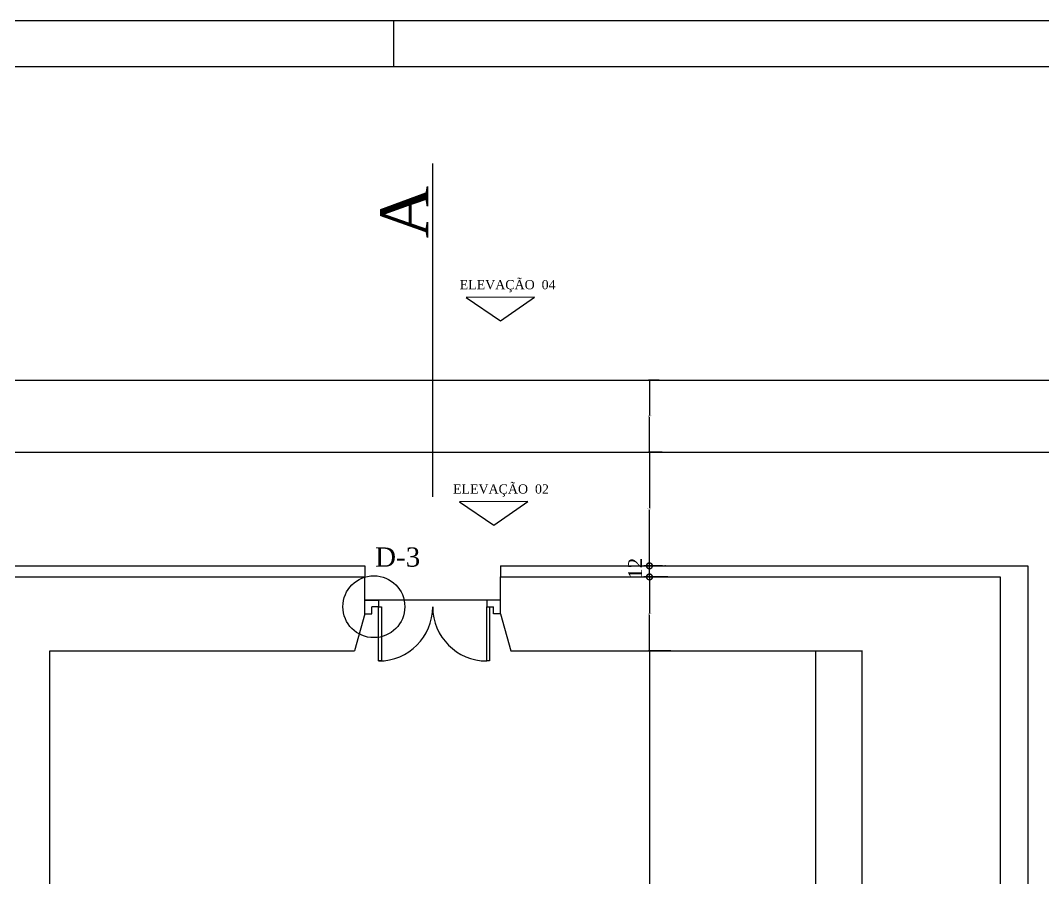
# Model space of a CAD drawing. Extents: x -873 to 2093, y -1229 to 202.
# Drawn here: x -668.4 to -446.8, y 7.7 to 193.5 of the extents above; entities that cross this region are included whole.
import ezdxf

# ---------------------------------------------------------------- set-up
doc = ezdxf.new("R2010")
doc.units = 0
doc.header["$MEASUREMENT"] = 0
doc.layers.get('0').update_dxf_attribs({"linetype": 'CONTINUOUS'})
doc.layers.get('DEFPOINTS').update_dxf_attribs({"linetype": 'CONTINUOUS'})
for name, color, linetype in [('COTAS', 1, 'CONTINUOUS'), ('ESQUADRIAS', 2, 'CONTINUOUS'), ('MARGEXT', 2, 'CONTINUOUS'), ('MARGINT', 6, 'CONTINUOUS'), ('PAREDE', 1, 'CONTINUOUS'), ('TEXT1', 3, 'CONTINUOUS')]:
    doc.layers.add(name, color=color, linetype=linetype)
doc.styles.add('TIMES', font='TIMES.TTF')
doc.dimstyles.get("Standard").update_dxf_attribs({"dimtxt": 0.18, "dimasz": 0.18, "dimexe": 0.18, "dimexo": 0.0625, "dimgap": 0.09, "dimtad": 0, "dimtih": 1, "dimtoh": 1, "dimdec": 4, "dimzin": 0, "dimdsep": 46, "dimtxsty": 'STANDARD', "dimcen": 0.09, "dimadec": 0, "dimazin": 0, "dimtfac": 1, "dimtdec": 4, "dimtofl": 0, "dimtmove": 0, "dimatfit": 3, "dimfxl": 1, "dimtolj": 1, "dimtzin": 0, "dimarcsym": 0})

# ---------------------------------------------------------------- blocks, each defined once
blk = doc.blocks.new('*D199')
at = {"color": 0, "linetype": 'ByBlock'}
for p, q in [((-527.55, 57.01), (-532.35, 57.01)), ((-532.17, 56.83), (-532.17, -46.51)), ((-532.17, -150.21), (-532.17, -46.87)), ((-527.55, -150.39), (-532.35, -150.39))]:
    blk.add_line(p, q, dxfattribs=at)
for points in [[(-532.2, 56.83), (-532.14, 56.83), (-532.17, 57.01)], [(-532.2, -150.21), (-532.14, -150.21), (-532.17, -150.39)]]:
    blk.add_solid(points, dxfattribs=at)
at = {"layer": 'DEFPOINTS', "color": 0, "linetype": 'ByBlock'}
for p in [(-532.17, 57.01), (-527.49, 57.01), (-527.49, -150.39)]:
    blk.add_point(p, dxfattribs=at)
at = {"color": 0, "linetype": 'ByBlock', "insert": (-532.17, -46.69), "char_height": 0.18, "attachment_point": 5}
blk.add_mtext('\\A1;207.4000', dxfattribs=at)
blk = doc.blocks.new('*D212')
at = {"color": 0, "linetype": 'ByBlock'}
for p, q in [((-529.42, 100.01), (-532.35, 100.01)), ((-532.17, 99.83), (-532.17, 87.89)), ((-532.17, 75.59), (-532.17, 87.53)), ((-529.42, 75.41), (-532.35, 75.41))]:
    blk.add_line(p, q, dxfattribs=at)
for points in [[(-532.2, 99.83), (-532.14, 99.83), (-532.17, 100.01)], [(-532.2, 75.59), (-532.14, 75.59), (-532.17, 75.41)]]:
    blk.add_solid(points, dxfattribs=at)
at = {"layer": 'DEFPOINTS', "color": 0, "linetype": 'ByBlock'}
for p in [(-532.17, 100.01), (-529.36, 100.01), (-529.36, 75.41)]:
    blk.add_point(p, dxfattribs=at)
at = {"color": 0, "linetype": 'ByBlock', "insert": (-532.17, 87.71), "char_height": 0.18, "attachment_point": 5}
blk.add_mtext('\\A1;24.6000', dxfattribs=at)
blk = doc.blocks.new('_DOTSMALL')
at = {"color": 0, "linetype": 'ByBlock', "const_width": 0.5}
blk.add_lwpolyline([(-0.0625, 0, 1), (0.0625, 0, 1)], format="xyb", close=True, dxfattribs=at)
blk = doc.blocks.new('*D213')
at = {"color": 0, "linetype": 'ByBlock'}
for p, q in [((-528.17, 73.01), (-532.35, 73.01)), ((-532.17, 72.83), (-532.17, 65.19)), ((-532.17, 57.19), (-532.17, 64.83)), ((-528.17, 57.01), (-532.35, 57.01))]:
    blk.add_line(p, q, dxfattribs=at)
for points in [[(-532.2, 72.83), (-532.14, 72.83), (-532.17, 73.01)], [(-532.2, 57.19), (-532.14, 57.19), (-532.17, 57.01)]]:
    blk.add_solid(points, dxfattribs=at)
at = {"layer": 'DEFPOINTS', "color": 0, "linetype": 'ByBlock'}
for p in [(-532.17, 73.01), (-528.11, 73.01), (-528.11, 57.01)]:
    blk.add_point(p, dxfattribs=at)
at = {"color": 0, "linetype": 'ByBlock', "insert": (-532.17, 65.01), "char_height": 0.18, "attachment_point": 5}
blk.add_mtext('\\A1;16.0000', dxfattribs=at)
blk = doc.blocks.new('*D214')
at = {"color": 0, "linetype": 'ByBlock'}
for p, q in [((-496.14, 57.01), (-486, 57.01)), ((-486.18, 56.83), (-486.18, -3.51)), ((-486.18, -64.21), (-486.18, -3.87)), ((-496.14, -64.39), (-486, -64.39))]:
    blk.add_line(p, q, dxfattribs=at)
for points in [[(-486.21, 56.83), (-486.15, 56.83), (-486.18, 57.01)], [(-486.21, -64.21), (-486.15, -64.21), (-486.18, -64.39)]]:
    blk.add_solid(points, dxfattribs=at)
at = {"layer": 'DEFPOINTS', "color": 0, "linetype": 'ByBlock'}
for p in [(-496.21, 57.01), (-496.21, -64.39), (-486.18, -64.39)]:
    blk.add_point(p, dxfattribs=at)
at = {"color": 0, "linetype": 'ByBlock', "insert": (-486.18, -3.69), "char_height": 0.18, "attachment_point": 5}
blk.add_mtext('\\A1;121.4000', dxfattribs=at)
blk = doc.blocks.new('*D215')
at = {"color": 0, "linetype": 'ByBlock'}
for p, q in [((-530.05, 115.61), (-532.35, 115.61)), ((-532.17, 115.43), (-532.17, 107.99)), ((-532.17, 100.19), (-532.17, 107.63)), ((-530.05, 100.01), (-532.35, 100.01))]:
    blk.add_line(p, q, dxfattribs=at)
for points in [[(-532.2, 115.43), (-532.14, 115.43), (-532.17, 115.61)], [(-532.2, 100.19), (-532.14, 100.19), (-532.17, 100.01)]]:
    blk.add_solid(points, dxfattribs=at)
at = {"layer": 'DEFPOINTS', "color": 0, "linetype": 'ByBlock'}
for p in [(-532.17, 115.61), (-529.99, 115.61), (-529.99, 100.01)]:
    blk.add_point(p, dxfattribs=at)
at = {"color": 0, "linetype": 'ByBlock', "insert": (-532.17, 107.81), "char_height": 0.18, "attachment_point": 5}
blk.add_mtext('\\A1;15.6000', dxfattribs=at)

msp = doc.modelspace()

# ---------------------------------------------------------------- linework, layer by layer
at = {"layer": 'COTAS', "linetype": 'ByBlock'}
for p, q in [((-529.362055, 75.412857), (-533.416036, 75.412857)), ((-532.166036, 73.012857), (-532.166036, 75.412857)), ((-529.362055, 73.012857), (-533.416036, 73.012857))]:
    msp.add_line(p, q, dxfattribs=at)
for p in [(-532.166036, 75.412857), (-528.737055, 75.412857), (-528.737055, 73.012857)]:
    msp.add_point(p, dxfattribs=at)
at = {"layer": 'ESQUADRIAS'}
for p, q in [((-593.806949, 68.012857), (-590.806949, 68.012857)), ((-593.806949, 68.012857), (-590.806949, 68.012857)), ((-593.806949, 68.012857), (-590.806949, 68.012857)), ((-593.806949, 68.012857), (-590.806949, 68.012857)), ((-590.806949, 68.012857), (-590.806949, 66.512857)), ((-590.806949, 68.012857), (-590.806949, 66.512857)), ((-567.406949, 68.012857), (-567.406949, 66.512857)), ((-567.406949, 68.012857), (-567.406949, 66.512857)), ((-564.406949, 68.012857), (-567.406949, 68.012857)), ((-564.406949, 68.012857), (-567.406949, 68.012857)), ((-564.406949, 68.012857), (-567.406949, 68.012857)), ((-564.406949, 68.012857), (-567.406949, 68.012857)), ((-593.806949, 65.012857), (-592.306949, 65.012857)), ((-593.806949, 65.012857), (-592.306949, 65.012857)), ((-564.406949, 65.012857), (-565.906949, 65.012857)), ((-564.406949, 65.012857), (-565.906949, 65.012857))]:
    msp.add_line(p, q, dxfattribs=at)
for points in [[(-564.406949, 68.012857), (-593.806949, 68.012857)], [(-592.306949, 65.012857), (-592.306949, 66.512857)], [(-592.306949, 65.012857), (-592.306949, 66.512857)], [(-590.806949, 66.512857), (-592.306949, 66.512857)], [(-590.806949, 66.512857), (-592.306949, 66.512857)], [(-567.406949, 66.512857), (-565.906949, 66.512857)], [(-567.406949, 66.512857), (-565.906949, 66.512857)], [(-565.906949, 65.012857), (-565.906949, 66.512857)], [(-565.906949, 65.012857), (-565.906949, 66.512857)]]:
    msp.add_lwpolyline(points, dxfattribs=at)
for points in [[(-590.206949, 66.512857), (-590.206949, 54.812857), (-590.806949, 54.812857), (-590.806949, 66.512857)], [(-566.806949, 66.512857), (-566.806949, 54.812857), (-567.406949, 54.812857), (-567.406949, 66.512857)]]:
    msp.add_lwpolyline(points, close=True, dxfattribs=at)
at = {"layer": 'ESQUADRIAS', "color": 1}
for centre, start, end in [((-590.806949, 66.512857), 270, 0), ((-567.406949, 66.512857), 180, 270)]:
    msp.add_arc(centre, 11.7, start, end, dxfattribs=at)
at = {"layer": 'MARGEXT'}
for p, q in [((-873.5, 193.499999), (-32.5, 193.499999)), ((-587.5, 183.499999), (-587.5, 193.499999))]:
    msp.add_line(p, q, dxfattribs=at)
at = {"layer": 'MARGINT'}
msp.add_line((-848.5, 183.499999), (-42.5, 183.499999), dxfattribs=at)
at = {"layer": 'PAREDE', "color": 2}
for p, q in [((-706.006949, 75.412857), (-593.806949, 75.412857)), ((-564.406949, 75.412857), (-450.206949, 75.412857)), ((-450.206949, 75.412857), (-450.206949, -174.787143))]:
    msp.add_line(p, q, dxfattribs=at)
at = {"layer": 'PAREDE'}
for p, q in [((-702.006949, 73.012857), (-593.806949, 73.012857)), ((-564.406949, 73.012857), (-456.206949, 73.012857)), ((-456.206949, 73.012857), (-456.206949, -172.387143)), ((-662.006949, 57.012857), (-596.014453, 57.012857)), ((-662.006949, -150.387143), (-662.006949, 57.012857)), ((-562.199444, 57.012857), (-496.206949, 57.012857)), ((-496.206949, 57.012857), (-496.206949, -150.387143))]:
    msp.add_line(p, q, dxfattribs=at)
for points in [[(-579.106949, 90.333715), (-579.106949, 162.53376)], [(-750.606949, 115.612857), (-410.606949, 115.612857)], [(-735.006949, 100.012857), (-426.206949, 100.012857)], [(-593.806949, 65.012857), (-593.806949, 73.012857)], [(-564.406949, 65.012857), (-564.406949, 73.012857)], [(-593.806949, 65.012857), (-596.014453, 57.012857)], [(-564.406949, 65.012857), (-562.199444, 57.012857)]]:
    msp.add_lwpolyline(points, dxfattribs=at)
at = {"layer": 'PAREDE', "color": 2}
for points in [[(-593.806949, 75.412857), (-593.806949, 73.012857)], [(-564.406949, 75.412857), (-564.406949, 73.012857)]]:
    msp.add_lwpolyline(points, dxfattribs=at)
at = {"layer": 'TEXT1'}
for points in [[(-557.059774, 133.557769), (-571.856295, 133.541324), (-564.443792, 128.483901)], [(-558.503905, 89.317672), (-573.300427, 89.301227), (-565.887924, 84.243804)]]:
    msp.add_lwpolyline(points, close=True, dxfattribs=at)
at = {"layer": 'TEXT1', "color": 2}
msp.add_circle((-591.844501, 66.570821), 6.700289, dxfattribs=at)

# ---------------------------------------------------------------- block references
at = {"layer": 'COTAS', "linetype": 'ByBlock', "xscale": 2.5, "yscale": 2.5, "zscale": 2.5}
for p, rotation in [((-532.166036, 75.412857), 90), ((-532.166036, 73.012857), 270)]:
    msp.add_blockref('_DOTSMALL', p, dxfattribs=dict(at, rotation=rotation))

# ---------------------------------------------------------------- texts
at = {"layer": 'COTAS', "linetype": 'ByBlock', "insert": (-535.264793, 74.85898), "char_height": 3, "attachment_point": 5, "rotation": 90, "style": 'TIMES'}
msp.add_mtext('\\A1;12', dxfattribs=at)
at = {"layer": 'PAREDE', "insert": (-590.419683, 146.344745), "char_height": 10.4, "width": 14.26028204, "attachment_point": 1, "rotation": 90, "style": 'TIMES'}
msp.add_mtext('A', dxfattribs=at)
at = {"layer": 'TEXT1', "attachment_point": 1, "style": 'TIMES'}
for s, insert, char_height, width in [('ELEVAÇÃO  04', (-573.269605, 137.297032), 1.9968, 20.3342), ('ELEVAÇÃO  02', (-574.713737, 93.056935), 1.9968, 20.3342), ('D-3', (-591.576583, 79.402612), 4.16, 5.7041)]:
    msp.add_mtext(s, dxfattribs=dict(at, insert=insert, char_height=char_height, width=width))

# ---------------------------------------------------------------- dimensions: what is measured, and where the dimension line sits
at = {"layer": 'COTAS'}
for base, p1, p2, picture, middle in [((-532.166036, 115.612857), (-529.987055, 100.012857), (-529.987055, 115.612857), '*D215', (-532.166036, 107.812857)), ((-532.166036, 100.012857), (-529.362055, 75.412857), (-529.362055, 100.012857), '*D212', (-532.166036, 87.712857)), ((-532.166036, 73.012857), (-528.112055, 57.012857), (-528.112055, 73.012857), '*D213', (-532.166036, 65.012857)), ((-532.166036, 57.012857), (-527.487055, -150.387143), (-527.487055, 57.012857), '*D199', (-532.166036, -46.687143)), ((-486.175376, -64.387143), (-496.206949, 57.012857), (-496.206949, -64.387143), '*D214', (-486.175376, -3.687143))]:
    dim = msp.add_linear_dim(base=base, p1=p1, p2=p2, angle=90, dimstyle='STANDARD', override={"dimscale": 1}, dxfattribs=at)
    dim.commit()
    dim.dimension.update_dxf_attribs({"geometry": picture, "text_midpoint": middle})

doc.saveas('drawing.dxf')
